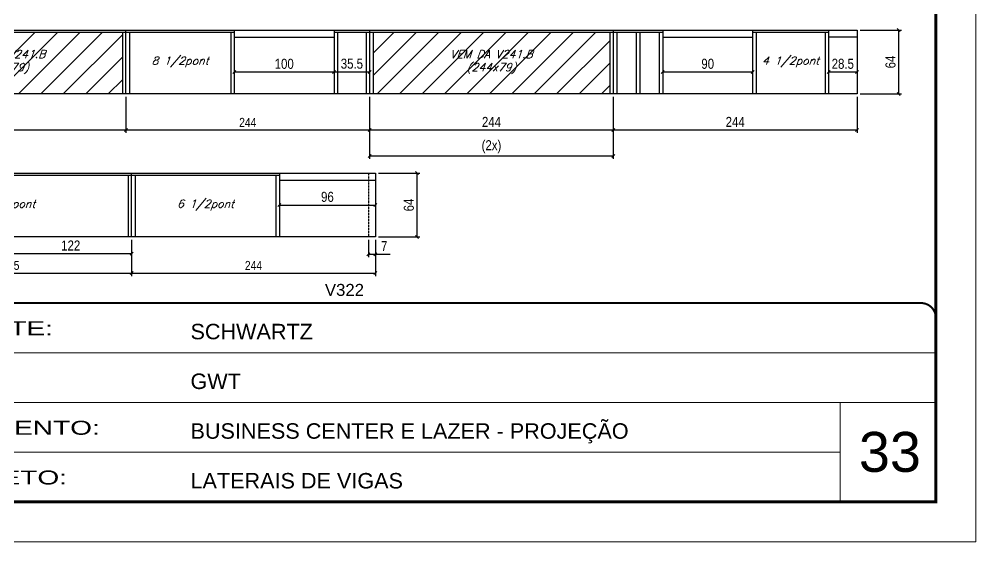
# Model space of a CAD drawing. Extents: x 13154 to 22413, y 1253 to 30260.
# Drawn here: x 13682 to 14639, y 19631 to 20154 of the extents above; entities that cross this region are included whole.
import ezdxf

# ---------------------------------------------------------------- set-up
doc = ezdxf.new("R2010")
doc.units = 0
for name, pattern in [('CONTINUO', [0]), ('DASHED', [0.75, 0.5, -0.25]), ('HIDDEN', [0.375, 0.25, -0.125])]:
    doc.linetypes.add(name, pattern=pattern)
for name, color, linetype in [('5', 5, 'Continuous'), ('COTA', 241, 'Continuous'), ('Painéis', 200, 'Continuous'), ('SARR_2.2x7', 40, 'Continuous'), ('SARR_3.5x7', 81, 'Continuous'), ('texto', 7, 'Continuous')]:
    doc.layers.add(name, color=color, linetype=linetype)
for name, color, linetype, lineweight in [('CARIMBO', 255, 'Continuous', 9), ('Folhas', 255, 'Continuous', 9), ('Hachura', 251, 'Continuous', 9), ('SARRAFO DE PRESSAO', 251, 'DASHED', 9)]:
    doc.layers.add(name, color=color, linetype=linetype, lineweight=lineweight)
doc.styles.add('ARIAL', font='arial.ttf')
doc.styles.add('COTA TECNICA', font='techl___.ttf', dxfattribs={"height": 10})
doc.styles.add('COTA TECNICA-50', font='techl___.ttf', dxfattribs={"height": 9})
doc.styles.add('Romans', font='romans.shx')
doc.styles.get("Standard").update_dxf_attribs({"font": 'arial.ttf'})
doc.styles.add('Tecnologia', font='')
doc.styles.get('Tecnologia').set_extended_font_data('Forgotten Futurist')
doc.dimstyles.new('COTA PAINEL-50', dxfattribs={"dimtxt": 9, "dimasz": 3, "dimexe": 3, "dimexo": 3, "dimgap": 3, "dimtad": 1, "dimdec": 1, "dimzin": 12, "dimdsep": 46, "dimtxsty": 'COTA TECNICA-50', "dimblk1": 'OBLIQUE', "dimblk2": 'OBLIQUE', "dimsah": 1, "dimcen": 0.9, "dimclrd": 4, "dimclre": 4, "dimclrt": 240, "dimadec": 1, "dimazin": 3, "dimtfac": 1, "dimtdec": 1, "dimtmove": 0, "dimatfit": 3, "dimfxl": 1, "dimtolj": 1, "dimtzin": 12, "dimarcsym": 0})
doc.dimstyles.new('PAINEL', dxfattribs={"dimtxt": 10, "dimasz": 3, "dimexe": 3, "dimexo": 3, "dimgap": 3, "dimtad": 1, "dimdec": 1, "dimzin": 12, "dimdsep": 46, "dimtxsty": 'COTA TECNICA', "dimblk1": 'OBLIQUE', "dimblk2": 'OBLIQUE', "dimsah": 1, "dimcen": 0.9, "dimclrd": 4, "dimclre": 4, "dimclrt": 240, "dimadec": 1, "dimazin": 3, "dimtfac": 1, "dimtdec": 1, "dimtmove": 0, "dimatfit": 3, "dimfxl": 1, "dimtolj": 1, "dimtzin": 12, "dimarcsym": 0})

# ---------------------------------------------------------------- blocks, each defined once
blk = doc.blocks.new('9999999999')
at = {"color": 30, "linetype": 'CONTINUO'}
for p, q in [((98564.56, 34379.64), (99583.98, 34379.64)), ((98564.56, 34329.83), (99487.98, 34329.83)), ((99583.98, 34329.83), (99487.98, 34329.83)), ((99487.98, 34329.83), (99487.98, 34230.21)), ((98564.56, 34280.02), (99487.98, 34280.02))]:
    blk.add_line(p, q, dxfattribs=at)
at = {"color": 30, "linetype": 'CONTINUO', "const_width": 2}
blk.add_lwpolyline([(99583.98, 34230.21), (99583.98, 34414.45, 0.414214), (99568.98, 34429.45), (98228.98, 34429.45, 0.414214), (98213.98, 34414.45), (98213.98, 34245.21, 0.414214), (98228.98, 34230.21), (99583.98, 34230.21)], format="xyb", dxfattribs=at)
at = {"layer": 'Folhas'}
blk.add_lwpolyline([(98138.98, 34190.21), (99623.98, 34190.21), (99623.98, 35240.21), (98138.98, 35240.21)], close=True, dxfattribs=at)
at = {"layer": 'Folhas', "color": 30, "const_width": 3}
blk.add_lwpolyline([(98213.98, 34230.21), (99583.98, 34230.21), (99583.98, 35200.21), (98213.98, 35200.21)], close=True, dxfattribs=at)
at = {"color": 7, "linetype": 'Continuous', "ltscale": 5, "style": 'ARIAL'}
for s, height, p in [('SCHWARTZ', 15.483, (98837.68, 34393.13)), ('GWT', 15.483, (98837.68, 34343.32)), ('BUSINESS CENTER E LAZER - PROJEÇÃO', 15.4829, (98837.68, 34293.51)), ('LATERAIS DE VIGAS', 15.4829, (98837.68, 34243.7))]:
    blk.add_text(s, height=height, dxfattribs=at).set_placement(p)
at = {"layer": 'Folhas', "color": 7, "style": 'Tecnologia', "width": 1.5}
for s, p in [('CLIENTE:', (98573.65, 34397.17)), ('PAVIMENTO:', (98573.65, 34297.5)), ('PROJETO:', (98573.65, 34247.69))]:
    blk.add_text(s, height=14, dxfattribs=at).set_placement(p)
blk = doc.blocks.new('_Oblique')
at = {"color": 0, "linetype": 'ByBlock', "lineweight": -2}
blk.add_line((-0.5, -0.5), (0.5, 0.5), dxfattribs=at)
blk = doc.blocks.new('*D24')
at = {"layer": 'COTA', "color": 4, "linetype": 'ByBlock', "lineweight": -2, "transparency": 16777216}
for p, q in [((13544.4, 20076.26), (13544.4, 20040.17)), ((13788.4, 20076.26), (13788.4, 20040.17)), ((13544.4, 20043.17), (13788.4, 20043.17))]:
    blk.add_line(p, q, dxfattribs=at)
at = {"layer": 'Defpoints', "color": 0, "linetype": 'ByBlock', "transparency": 16777216}
for p in [(13544.4, 20079.26), (13788.4, 20079.26), (13788.4, 20043.17)]:
    blk.add_point(p, dxfattribs=at)
at = {"layer": 'COTA', "color": 4, "linetype": 'ByBlock', "lineweight": -2, "transparency": 16777216, "xscale": 3, "yscale": 3, "zscale": 3, "rotation": 180}
blk.add_blockref('_Oblique', (13544.4, 20043.17), dxfattribs=at)
at = {"layer": 'COTA', "color": 4, "linetype": 'ByBlock', "lineweight": -2, "transparency": 16777216, "xscale": 3, "yscale": 3, "zscale": 3}
blk.add_blockref('_Oblique', (13788.4, 20043.17), dxfattribs=at)
at = {"layer": 'COTA', "color": 240, "linetype": 'ByBlock', "transparency": 16777216, "insert": (13666.4, 20050.74), "char_height": 9, "attachment_point": 5, "style": 'COTA TECNICA-50'}
blk.add_mtext('\\A1;244', dxfattribs=at)
blk = doc.blocks.new('*D705')
at = {"layer": 'COTA', "color": 4, "linetype": 'ByBlock', "lineweight": -2, "transparency": 16777216}
for p, q in [((13788.4, 20076.26), (13788.4, 20040.17)), ((14032.4, 20076.26), (14032.4, 20040.17)), ((13788.4, 20043.17), (14032.4, 20043.17))]:
    blk.add_line(p, q, dxfattribs=at)
at = {"layer": 'Defpoints', "color": 0, "linetype": 'ByBlock', "transparency": 16777216}
for p in [(13788.4, 20079.26), (14032.4, 20079.26), (14032.4, 20043.17)]:
    blk.add_point(p, dxfattribs=at)
at = {"layer": 'COTA', "color": 4, "linetype": 'ByBlock', "lineweight": -2, "transparency": 16777216, "xscale": 3, "yscale": 3, "zscale": 3, "rotation": 180}
blk.add_blockref('_Oblique', (13788.4, 20043.17), dxfattribs=at)
at = {"layer": 'COTA', "color": 4, "linetype": 'ByBlock', "lineweight": -2, "transparency": 16777216, "xscale": 3, "yscale": 3, "zscale": 3}
blk.add_blockref('_Oblique', (14032.4, 20043.17), dxfattribs=at)
at = {"layer": 'COTA', "color": 240, "linetype": 'ByBlock', "transparency": 16777216, "insert": (13910.4, 20050.74), "char_height": 9, "attachment_point": 5, "style": 'COTA TECNICA-50'}
blk.add_mtext('\\A1;244', dxfattribs=at)
blk = doc.blocks.new('*D707')
at = {"layer": 'COTA', "color": 4, "linetype": 'ByBlock', "lineweight": -2, "transparency": 16777216}
for p, q in [((14523.4, 20143.26), (14565.07, 20143.26)), ((14562.07, 20143.26), (14562.07, 20079.26)), ((14523.4, 20079.26), (14565.07, 20079.26))]:
    blk.add_line(p, q, dxfattribs=at)
at = {"layer": 'Defpoints', "color": 0, "linetype": 'ByBlock', "transparency": 16777216}
for p in [(14520.4, 20143.26), (14520.4, 20079.26), (14562.07, 20079.26)]:
    blk.add_point(p, dxfattribs=at)
at = {"layer": 'COTA', "color": 4, "linetype": 'ByBlock', "lineweight": -2, "transparency": 16777216, "xscale": 3, "yscale": 3, "zscale": 3}
for p, rotation in [((14562.07, 20143.26), 90), ((14562.07, 20079.26), 270)]:
    blk.add_blockref('_Oblique', p, dxfattribs=dict(at, rotation=rotation))
at = {"layer": 'COTA', "color": 240, "linetype": 'ByBlock', "transparency": 16777216, "insert": (14553.96, 20111.26), "char_height": 10, "attachment_point": 5, "rotation": 90, "style": 'COTA TECNICA'}
blk.add_mtext('\\A1;64', dxfattribs=at)
blk = doc.blocks.new('*D709')
at = {"layer": 'COTA', "color": 4, "linetype": 'ByBlock', "lineweight": -2, "transparency": 16777216}
for p, q in [((14032.4, 20076.26), (14032.4, 20040.17)), ((14276.4, 20076.26), (14276.4, 20040.17)), ((14032.4, 20043.17), (14276.4, 20043.17))]:
    blk.add_line(p, q, dxfattribs=at)
at = {"layer": 'Defpoints', "color": 0, "linetype": 'ByBlock', "transparency": 16777216}
for p in [(14032.4, 20079.26), (14276.4, 20079.26), (14276.4, 20043.17)]:
    blk.add_point(p, dxfattribs=at)
at = {"layer": 'COTA', "color": 4, "linetype": 'ByBlock', "lineweight": -2, "transparency": 16777216, "xscale": 3, "yscale": 3, "zscale": 3, "rotation": 180}
blk.add_blockref('_Oblique', (14032.4, 20043.17), dxfattribs=at)
at = {"layer": 'COTA', "color": 4, "linetype": 'ByBlock', "lineweight": -2, "transparency": 16777216, "xscale": 3, "yscale": 3, "zscale": 3}
blk.add_blockref('_Oblique', (14276.4, 20043.17), dxfattribs=at)
at = {"layer": 'COTA', "color": 240, "linetype": 'ByBlock', "transparency": 16777216, "insert": (14154.4, 20051.24), "char_height": 10, "attachment_point": 5, "style": 'COTA TECNICA'}
blk.add_mtext('\\A1;244', dxfattribs=at)
blk = doc.blocks.new('*D710')
at = {"layer": 'COTA', "color": 4, "linetype": 'ByBlock', "lineweight": -2, "transparency": 16777216}
for p, q in [((14276.4, 20076.26), (14276.4, 20040.17)), ((14520.4, 20076.26), (14520.4, 20040.17)), ((14276.4, 20043.17), (14520.4, 20043.17))]:
    blk.add_line(p, q, dxfattribs=at)
at = {"layer": 'Defpoints', "color": 0, "linetype": 'ByBlock', "transparency": 16777216}
for p in [(14276.4, 20079.26), (14520.4, 20079.26), (14520.4, 20043.17)]:
    blk.add_point(p, dxfattribs=at)
at = {"layer": 'COTA', "color": 4, "linetype": 'ByBlock', "lineweight": -2, "transparency": 16777216, "xscale": 3, "yscale": 3, "zscale": 3, "rotation": 180}
blk.add_blockref('_Oblique', (14276.4, 20043.17), dxfattribs=at)
at = {"layer": 'COTA', "color": 4, "linetype": 'ByBlock', "lineweight": -2, "transparency": 16777216, "xscale": 3, "yscale": 3, "zscale": 3}
blk.add_blockref('_Oblique', (14520.4, 20043.17), dxfattribs=at)
at = {"layer": 'COTA', "color": 240, "linetype": 'ByBlock', "transparency": 16777216, "insert": (14398.4, 20051.24), "char_height": 10, "attachment_point": 5, "style": 'COTA TECNICA'}
blk.add_mtext('\\A1;244', dxfattribs=at)
blk = doc.blocks.new('*D711')
at = {"layer": 'COTA', "color": 4, "linetype": 'ByBlock', "lineweight": -2, "transparency": 16777216}
for p, q in [((14032.4, 20076.26), (14032.4, 20014.16)), ((14276.4, 20076.26), (14276.4, 20014.16)), ((14032.4, 20017.16), (14276.4, 20017.16))]:
    blk.add_line(p, q, dxfattribs=at)
at = {"layer": 'Defpoints', "color": 0, "linetype": 'ByBlock', "transparency": 16777216}
for p in [(14032.4, 20079.26), (14276.4, 20079.26), (14276.4, 20017.16)]:
    blk.add_point(p, dxfattribs=at)
at = {"layer": 'COTA', "color": 4, "linetype": 'ByBlock', "lineweight": -2, "transparency": 16777216, "xscale": 3, "yscale": 3, "zscale": 3, "rotation": 180}
blk.add_blockref('_Oblique', (14032.4, 20017.16), dxfattribs=at)
at = {"layer": 'COTA', "color": 4, "linetype": 'ByBlock', "lineweight": -2, "transparency": 16777216, "xscale": 3, "yscale": 3, "zscale": 3}
blk.add_blockref('_Oblique', (14276.4, 20017.16), dxfattribs=at)
at = {"layer": 'COTA', "color": 240, "linetype": 'ByBlock', "transparency": 16777216, "insert": (14154.4, 20026.39), "char_height": 10, "attachment_point": 5, "style": 'COTA TECNICA'}
blk.add_mtext('\\A1;(2x)', dxfattribs=at)
blk = doc.blocks.new('*D11')
at = {"layer": 'COTA', "color": 4, "linetype": 'ByBlock', "lineweight": -2, "transparency": 16777216}
for p, q in [((13896.9, 20101.28), (13996.9, 20101.28)), ((13896.9, 20099.38), (13896.9, 20098.28)), ((13996.9, 20099.38), (13996.9, 20098.28))]:
    blk.add_line(p, q, dxfattribs=at)
at = {"layer": 'Defpoints', "color": 0, "linetype": 'ByBlock', "transparency": 16777216}
for p in [(13896.9, 20102.38), (13996.9, 20102.38), (13996.9, 20101.28)]:
    blk.add_point(p, dxfattribs=at)
at = {"layer": 'COTA', "color": 4, "linetype": 'ByBlock', "lineweight": -2, "transparency": 16777216, "xscale": 3, "yscale": 3, "zscale": 3, "rotation": 180}
blk.add_blockref('_Oblique', (13896.9, 20101.28), dxfattribs=at)
at = {"layer": 'COTA', "color": 4, "linetype": 'ByBlock', "lineweight": -2, "transparency": 16777216, "xscale": 3, "yscale": 3, "zscale": 3}
blk.add_blockref('_Oblique', (13996.9, 20101.28), dxfattribs=at)
at = {"layer": 'COTA', "color": 240, "linetype": 'ByBlock', "transparency": 16777216, "insert": (13946.9, 20109.38), "char_height": 10, "attachment_point": 5, "style": 'COTA TECNICA'}
blk.add_mtext('\\A1;100', dxfattribs=at)
blk = doc.blocks.new('*D655')
at = {"layer": 'COTA', "color": 4, "linetype": 'ByBlock', "lineweight": -2, "transparency": 16777216}
for p, q in [((14032.4, 20108.26), (14032.4, 20098.28)), ((13996.9, 20101.28), (14032.4, 20101.28)), ((13996.9, 20099.38), (13996.9, 20098.28))]:
    blk.add_line(p, q, dxfattribs=at)
at = {"layer": 'Defpoints', "color": 0, "linetype": 'ByBlock', "transparency": 16777216}
for p in [(14032.4, 20111.26), (13996.9, 20102.38), (14032.4, 20101.28)]:
    blk.add_point(p, dxfattribs=at)
at = {"layer": 'COTA', "color": 4, "linetype": 'ByBlock', "lineweight": -2, "transparency": 16777216, "xscale": 3, "yscale": 3, "zscale": 3, "rotation": 180}
blk.add_blockref('_Oblique', (13996.9, 20101.28), dxfattribs=at)
at = {"layer": 'COTA', "color": 4, "linetype": 'ByBlock', "lineweight": -2, "transparency": 16777216, "xscale": 3, "yscale": 3, "zscale": 3}
blk.add_blockref('_Oblique', (14032.4, 20101.28), dxfattribs=at)
at = {"layer": 'COTA', "color": 240, "linetype": 'ByBlock', "transparency": 16777216, "insert": (14014.65, 20109.5), "char_height": 10, "attachment_point": 5, "style": 'COTA TECNICA'}
blk.add_mtext('\\A1;35.5', dxfattribs=at)
blk = doc.blocks.new('*D12')
at = {"layer": 'COTA', "color": 4, "linetype": 'ByBlock', "lineweight": -2, "transparency": 16777216}
for p, q in [((14325.9, 20101.28), (14415.9, 20101.28)), ((14325.9, 20099.38), (14325.9, 20098.28)), ((14415.9, 20099.38), (14415.9, 20098.28))]:
    blk.add_line(p, q, dxfattribs=at)
at = {"layer": 'Defpoints', "color": 0, "linetype": 'ByBlock', "transparency": 16777216}
for p in [(14325.9, 20102.38), (14415.9, 20102.38), (14415.9, 20101.28)]:
    blk.add_point(p, dxfattribs=at)
at = {"layer": 'COTA', "color": 4, "linetype": 'ByBlock', "lineweight": -2, "transparency": 16777216, "xscale": 3, "yscale": 3, "zscale": 3, "rotation": 180}
blk.add_blockref('_Oblique', (14325.9, 20101.28), dxfattribs=at)
at = {"layer": 'COTA', "color": 4, "linetype": 'ByBlock', "lineweight": -2, "transparency": 16777216, "xscale": 3, "yscale": 3, "zscale": 3}
blk.add_blockref('_Oblique', (14415.9, 20101.28), dxfattribs=at)
at = {"layer": 'COTA', "color": 240, "linetype": 'ByBlock', "transparency": 16777216, "insert": (14370.9, 20109.41), "char_height": 10, "attachment_point": 5, "style": 'COTA TECNICA'}
blk.add_mtext('\\A1;90', dxfattribs=at)
blk = doc.blocks.new('*D656')
at = {"layer": 'COTA', "color": 4, "linetype": 'ByBlock', "lineweight": -2, "transparency": 16777216}
for p, q in [((14491.9, 20108.26), (14491.9, 20098.28)), ((14520.4, 20108.26), (14520.4, 20098.28)), ((14491.9, 20101.28), (14520.4, 20101.28))]:
    blk.add_line(p, q, dxfattribs=at)
at = {"layer": 'Defpoints', "color": 0, "linetype": 'ByBlock', "transparency": 16777216}
for p in [(14491.9, 20111.26), (14520.4, 20111.26), (14520.4, 20101.28)]:
    blk.add_point(p, dxfattribs=at)
at = {"layer": 'COTA', "color": 4, "linetype": 'ByBlock', "lineweight": -2, "transparency": 16777216, "xscale": 3, "yscale": 3, "zscale": 3, "rotation": 180}
blk.add_blockref('_Oblique', (14491.9, 20101.28), dxfattribs=at)
at = {"layer": 'COTA', "color": 4, "linetype": 'ByBlock', "lineweight": -2, "transparency": 16777216, "xscale": 3, "yscale": 3, "zscale": 3}
blk.add_blockref('_Oblique', (14520.4, 20101.28), dxfattribs=at)
at = {"layer": 'COTA', "color": 240, "linetype": 'ByBlock', "transparency": 16777216, "insert": (14506.15, 20109.41), "char_height": 10, "attachment_point": 5, "style": 'COTA TECNICA'}
blk.add_mtext('\\A1;28.5', dxfattribs=at)
blk = doc.blocks.new('*D13')
at = {"layer": 'COTA', "color": 4, "linetype": 'ByBlock', "lineweight": -2, "transparency": 16777216}
for p, q in [((13543.66, 19932.98), (13543.66, 19896.89)), ((13794.16, 19932.98), (13794.16, 19896.89)), ((13543.66, 19899.89), (13794.16, 19899.89))]:
    blk.add_line(p, q, dxfattribs=at)
at = {"layer": 'Defpoints', "color": 0, "linetype": 'ByBlock', "transparency": 16777216}
for p in [(13543.66, 19935.98), (13794.16, 19935.98), (13794.16, 19899.89)]:
    blk.add_point(p, dxfattribs=at)
at = {"layer": 'COTA', "color": 4, "linetype": 'ByBlock', "lineweight": -2, "transparency": 16777216, "xscale": 3, "yscale": 3, "zscale": 3, "rotation": 180}
blk.add_blockref('_Oblique', (13543.66, 19899.89), dxfattribs=at)
at = {"layer": 'COTA', "color": 4, "linetype": 'ByBlock', "lineweight": -2, "transparency": 16777216, "xscale": 3, "yscale": 3, "zscale": 3}
blk.add_blockref('_Oblique', (13794.16, 19899.89), dxfattribs=at)
at = {"layer": 'COTA', "color": 240, "linetype": 'ByBlock', "transparency": 16777216, "insert": (13668.91, 19907.49), "char_height": 9, "attachment_point": 5, "style": 'COTA TECNICA-50'}
blk.add_mtext('\\A1;250.5', dxfattribs=at)
blk = doc.blocks.new('*D657')
at = {"layer": 'COTA', "color": 4, "linetype": 'ByBlock', "lineweight": -2, "transparency": 16777216}
for p, q in [((13794.16, 19932.98), (13794.16, 19896.89)), ((14038.16, 19932.98), (14038.16, 19896.89)), ((13794.16, 19899.89), (14038.16, 19899.89))]:
    blk.add_line(p, q, dxfattribs=at)
at = {"layer": 'Defpoints', "color": 0, "linetype": 'ByBlock', "transparency": 16777216}
for p in [(13794.16, 19935.98), (14038.16, 19935.98), (14038.16, 19899.89)]:
    blk.add_point(p, dxfattribs=at)
at = {"layer": 'COTA', "color": 4, "linetype": 'ByBlock', "lineweight": -2, "transparency": 16777216, "xscale": 3, "yscale": 3, "zscale": 3, "rotation": 180}
blk.add_blockref('_Oblique', (13794.16, 19899.89), dxfattribs=at)
at = {"layer": 'COTA', "color": 4, "linetype": 'ByBlock', "lineweight": -2, "transparency": 16777216, "xscale": 3, "yscale": 3, "zscale": 3}
blk.add_blockref('_Oblique', (14038.16, 19899.89), dxfattribs=at)
at = {"layer": 'COTA', "color": 240, "linetype": 'ByBlock', "transparency": 16777216, "insert": (13916.16, 19907.46), "char_height": 9, "attachment_point": 5, "style": 'COTA TECNICA-50'}
blk.add_mtext('\\A1;244', dxfattribs=at)
blk = doc.blocks.new('*D659')
at = {"layer": 'COTA', "color": 4, "linetype": 'ByBlock', "lineweight": -2, "transparency": 16777216}
for p, q in [((14041.16, 19999.98), (14082.83, 19999.98)), ((14079.83, 19999.98), (14079.83, 19935.98)), ((14041.16, 19935.98), (14082.83, 19935.98))]:
    blk.add_line(p, q, dxfattribs=at)
at = {"layer": 'Defpoints', "color": 0, "linetype": 'ByBlock', "transparency": 16777216}
for p in [(14038.16, 19999.98), (14038.16, 19935.98), (14079.83, 19935.98)]:
    blk.add_point(p, dxfattribs=at)
at = {"layer": 'COTA', "color": 4, "linetype": 'ByBlock', "lineweight": -2, "transparency": 16777216, "xscale": 3, "yscale": 3, "zscale": 3}
for p, rotation in [((14079.83, 19999.98), 90), ((14079.83, 19935.98), 270)]:
    blk.add_blockref('_Oblique', p, dxfattribs=dict(at, rotation=rotation))
at = {"layer": 'COTA', "color": 240, "linetype": 'ByBlock', "transparency": 16777216, "insert": (14071.72, 19967.98), "char_height": 10, "attachment_point": 5, "rotation": 90, "style": 'COTA TECNICA'}
blk.add_mtext('\\A1;64', dxfattribs=at)
blk = doc.blocks.new('*D662')
at = {"layer": 'COTA', "color": 4, "linetype": 'ByBlock', "lineweight": -2, "transparency": 16777216}
for p, q in [((13672.16, 19932.98), (13672.16, 19916.36)), ((13794.16, 19932.98), (13794.16, 19916.36)), ((13672.16, 19919.36), (13794.16, 19919.36))]:
    blk.add_line(p, q, dxfattribs=at)
at = {"layer": 'Defpoints', "color": 0, "linetype": 'ByBlock', "transparency": 16777216}
for p in [(13672.16, 19935.98), (13794.16, 19935.98), (13794.16, 19919.36)]:
    blk.add_point(p, dxfattribs=at)
at = {"layer": 'COTA', "color": 4, "linetype": 'ByBlock', "lineweight": -2, "transparency": 16777216, "xscale": 3, "yscale": 3, "zscale": 3, "rotation": 180}
blk.add_blockref('_Oblique', (13672.16, 19919.36), dxfattribs=at)
at = {"layer": 'COTA', "color": 4, "linetype": 'ByBlock', "lineweight": -2, "transparency": 16777216, "xscale": 3, "yscale": 3, "zscale": 3}
blk.add_blockref('_Oblique', (13794.16, 19919.36), dxfattribs=at)
at = {"layer": 'COTA', "color": 240, "linetype": 'ByBlock', "transparency": 16777216, "insert": (13733.16, 19927.42), "char_height": 10, "attachment_point": 5, "style": 'COTA TECNICA'}
blk.add_mtext('\\A1;122', dxfattribs=at)
blk = doc.blocks.new('*D663')
at = {"layer": 'COTA', "color": 4, "linetype": 'ByBlock', "lineweight": -2, "transparency": 16777216}
for p, q in [((14031.16, 19932.98), (14031.16, 19915.76)), ((14038.16, 19932.98), (14038.16, 19915.76)), ((14031.16, 19918.76), (14038.16, 19918.76)), ((14038.16, 19918.76), (14052.89, 19918.76))]:
    blk.add_line(p, q, dxfattribs=at)
at = {"layer": 'Defpoints', "color": 0, "linetype": 'ByBlock', "transparency": 16777216}
for p in [(14031.16, 19935.98), (14038.16, 19935.98), (14038.16, 19918.76)]:
    blk.add_point(p, dxfattribs=at)
at = {"layer": 'COTA', "color": 4, "linetype": 'ByBlock', "lineweight": -2, "transparency": 16777216, "xscale": 3, "yscale": 3, "zscale": 3, "rotation": 180}
blk.add_blockref('_Oblique', (14031.16, 19918.76), dxfattribs=at)
at = {"layer": 'COTA', "color": 4, "linetype": 'ByBlock', "lineweight": -2, "transparency": 16777216, "xscale": 3, "yscale": 3, "zscale": 3}
blk.add_blockref('_Oblique', (14038.16, 19918.76), dxfattribs=at)
at = {"layer": 'COTA', "color": 240, "linetype": 'ByBlock', "transparency": 16777216, "insert": (14047.03, 19926.84), "char_height": 10, "attachment_point": 5, "style": 'COTA TECNICA'}
blk.add_mtext('\\A1;7', dxfattribs=at)
blk = doc.blocks.new('*D664')
at = {"layer": 'COTA', "color": 4, "linetype": 'ByBlock', "lineweight": -2, "transparency": 16777216}
for p, q in [((13942.16, 19970.98), (13942.16, 19970.98)), ((13942.16, 19967.98), (14038.16, 19967.98))]:
    blk.add_line(p, q, dxfattribs=at)
at = {"layer": 'Defpoints', "color": 0, "linetype": 'ByBlock', "transparency": 16777216}
for p in [(13942.16, 19967.98), (14038.16, 19967.98), (14038.16, 19967.98)]:
    blk.add_point(p, dxfattribs=at)
at = {"layer": 'COTA', "color": 4, "linetype": 'ByBlock', "lineweight": -2, "transparency": 16777216, "xscale": 3, "yscale": 3, "zscale": 3, "rotation": 180}
blk.add_blockref('_Oblique', (13942.16, 19967.98), dxfattribs=at)
at = {"layer": 'COTA', "color": 4, "linetype": 'ByBlock', "lineweight": -2, "transparency": 16777216, "xscale": 3, "yscale": 3, "zscale": 3}
blk.add_blockref('_Oblique', (14038.16, 19967.98), dxfattribs=at)
at = {"layer": 'COTA', "color": 240, "linetype": 'ByBlock', "transparency": 16777216, "insert": (13990.16, 19976.11), "char_height": 10, "attachment_point": 5, "style": 'COTA TECNICA'}
blk.add_mtext('\\A1;96', dxfattribs=at)

msp = doc.modelspace()

# ---------------------------------------------------------------- hatches: boundary and pattern name
at = {"layer": 'Hachura', "linetype": 'ByBlock'}
h = msp.add_hatch(dxfattribs=at)
h.set_pattern_fill('ANSI31', color=256, scale=5)
h.paths.add_polyline_path([(13540.9, 20079.26), (13540.9, 20141.06), (13369.9, 20141.06), (13369.9, 20079.26)])
h.paths.add_polyline_path([(13784.9, 20079.26), (13784.9, 20141.06), (13547.9, 20141.06), (13547.9, 20079.26)])
h.paths.add_polyline_path([(14272.9, 20079.26), (14272.9, 20141.06), (14035.9, 20141.06), (14035.9, 20079.26)])

# ---------------------------------------------------------------- linework, layer by layer
at = {"layer": 'Painéis', "linetype": 'Continuous'}
for p, q in [((13300.4, 20143.26), (14520.4, 20143.26)), ((13788.4, 20079.26), (13788.4, 20143.26)), ((14032.4, 20143.26), (14032.4, 20079.26)), ((14276.4, 20143.26), (14276.4, 20079.26)), ((14520.4, 20143.26), (14520.4, 20079.26)), ((14520.4, 20079.26), (13300.4, 20079.26)), ((13299.66, 19999.98), (14038.16, 19999.98)), ((13794.16, 19935.98), (13794.16, 19999.98)), ((14038.16, 19999.98), (14038.16, 19935.98)), ((14038.16, 19935.98), (13299.66, 19935.98))]:
    msp.add_line(p, q, dxfattribs=at)
at = {"layer": 'SARR_2.2x7', "linetype": 'Continuous'}
for p, q in [((13544.4, 20141.06), (13788.4, 20141.06)), ((13788.4, 20141.06), (13896.9, 20141.06)), ((13896.9, 20136.26), (13996.9, 20136.26)), ((13996.9, 20141.06), (14032.4, 20141.06)), ((14032.4, 20141.06), (14276.4, 20141.06)), ((14276.4, 20141.06), (14325.9, 20141.06)), ((14325.9, 20136.26), (14415.9, 20136.26)), ((14415.9, 20141.06), (14491.9, 20141.06)), ((14520.4, 20136.26), (14491.9, 20136.26)), ((13543.66, 19997.78), (13794.16, 19997.78)), ((13794.16, 19997.78), (13942.16, 19997.78)), ((13942.16, 19992.98), (14038.16, 19992.98))]:
    msp.add_line(p, q, dxfattribs=at)
at = {"layer": 'SARR_2.2x7', "linetype": 'HIDDEN'}
msp.add_line((14031.16, 19999.98), (14031.16, 19935.98), dxfattribs=at)
at = {"layer": 'SARR_3.5x7'}
for p, q in [((13784.9, 20141.06), (13784.9, 20079.26)), ((13791.9, 20141.06), (13791.9, 20079.26)), ((13893.4, 20141.06), (13893.4, 20079.26)), ((13896.9, 20143.26), (13896.9, 20079.26)), ((13996.9, 20143.26), (13996.9, 20079.26)), ((14000.4, 20141.06), (14000.4, 20079.26)), ((14028.9, 20141.06), (14028.9, 20079.26)), ((14035.9, 20141.06), (14035.9, 20079.26)), ((14272.9, 20141.06), (14272.9, 20079.26)), ((14279.9, 20141.06), (14279.9, 20079.26)), ((14299.34, 20141.06), (14299.34, 20079.26)), ((14302.84, 20141.06), (14302.84, 20079.26)), ((14322.4, 20141.06), (14322.4, 20079.26)), ((14325.9, 20143.26), (14325.9, 20079.26)), ((14415.9, 20143.26), (14415.9, 20079.26)), ((14419.4, 20141.06), (14419.4, 20079.26)), ((14488.4, 20141.06), (14488.4, 20079.26)), ((14491.9, 20143.26), (14491.9, 20079.26)), ((13790.66, 19997.78), (13790.66, 19935.98)), ((13797.66, 19997.78), (13797.66, 19935.98)), ((13938.66, 19997.78), (13938.66, 19935.98)), ((13942.16, 19999.98), (13942.16, 19935.98))]:
    msp.add_line(p, q, dxfattribs=at)

# ---------------------------------------------------------------- block references
at = {"layer": 'SARRAFO DE PRESSAO', "color": 6, "linetype": 'ByBlock'}
msp.add_blockref('9999999999', (-84984.6, -14559.63), dxfattribs=at)

# ---------------------------------------------------------------- texts
at = {"layer": '5', "linetype": 'Continuous'}
msp.add_text('V322', height=12, rotation=0.00004, dxfattribs=at).set_placement((13987.65, 19876.99))
at = {"layer": 'CARIMBO', "style": 'ARIAL'}
msp.add_text('33', height=40, dxfattribs=at).set_placement((14522.24, 19700.72))
at = {"layer": 'texto', "color": 2, "char_height": 8, "attachment_point": 5, "style": 'Romans'}
for s, insert in [('{\\Q19;\\C256;VEM DA V241.B\\P(244x79)}', (13666.4, 20111.26)), ('{\\Q19;\\C256;8 1/2pont}', (13842.65, 20111.26)), ('{\\Q19;\\C256;VEM DA V241.B\\P(244x79)}', (14154.4, 20111.26)), ('{\\Q19;\\C256;4 1/2pont}', (14453.9, 20111.26)), ('{\\Q19;\\C256;9 1/2pont}', (13669.16, 19967.98)), ('{\\Q19;\\C256;6 1/2pont}', (13868.16, 19967.98))]:
    msp.add_mtext(s, dxfattribs=dict(at, insert=insert))

# ---------------------------------------------------------------- dimensions: what is measured, and where the dimension line sits
at = {"layer": 'COTA', "linetype": 'ByBlock'}
for base, p1, p2, picture, middle in [((14562.07, 20079.26), (14520.4, 20143.26), (14520.4, 20079.26), '*D707', (14553.96, 20111.26)), ((14079.83, 19935.98), (14038.16, 19999.98), (14038.16, 19935.98), '*D659', (14071.72, 19967.98))]:
    dim = msp.add_linear_dim(base=base, p1=p1, p2=p2, angle=90, dimstyle='PAINEL', dxfattribs=at)
    dim.commit()
    dim.dimension.update_dxf_attribs({"geometry": picture, "text_midpoint": middle})
for base, p1, p2, picture, middle in [((13996.9, 20101.28), (13896.9, 20102.38), (13996.9, 20102.38), '*D11', (13946.9, 20109.38)), ((14415.9, 20101.28), (14325.9, 20102.38), (14415.9, 20102.38), '*D12', (14370.9, 20109.41)), ((14276.4, 20043.17), (14032.4, 20079.26), (14276.4, 20079.26), '*D709', (14154.4, 20051.24)), ((14520.4, 20043.17), (14276.4, 20079.26), (14520.4, 20079.26), '*D710', (14398.4, 20051.24)), ((14038.16, 19967.98), (13942.16, 19967.98), (14038.16, 19967.98), '*D664', (13990.16, 19976.11)), ((14038.16, 19918.76), (14031.16, 19935.98), (14038.16, 19935.98), '*D663', (14047.03, 19926.84))]:
    dim = msp.add_linear_dim(base=base, p1=p1, p2=p2, dimstyle='PAINEL', dxfattribs=at)
    dim.commit()
    dim.dimension.update_dxf_attribs({"geometry": picture, "text_midpoint": middle})
for base, p1, p2, dimstyle, override, picture, middle in [((14032.4, 20101.28), (13996.9, 20102.38), (14032.4, 20111.26), 'PAINEL', {"dimtmove": 1}, '*D655', (14014.65, 20109.5)), ((14032.4, 20043.17), (13788.4, 20079.26), (14032.4, 20079.26), 'COTA PAINEL-50', {"dimarcsym": 1}, '*D705', (13910.4, 20050.74)), ((13794.16, 19919.36), (13672.16, 19935.98), (13794.16, 19935.98), 'PAINEL', {"dimtmove": 1}, '*D662', (13733.16, 19927.42)), ((14038.16, 19899.89), (13794.16, 19935.98), (14038.16, 19935.98), 'COTA PAINEL-50', {"dimarcsym": 1}, '*D657', (13916.16, 19907.46))]:
    dim = msp.add_linear_dim(base=base, p1=p1, p2=p2, dimstyle=dimstyle, override=override, dxfattribs=at)
    dim.commit()
    dim.dimension.update_dxf_attribs({"geometry": picture, "text_midpoint": middle})
dim = msp.add_linear_dim(base=(14520.4, 20101.28), p1=(14491.9, 20111.26), p2=(14520.4, 20111.26), dimstyle='PAINEL', dxfattribs=at)
dim.commit()
dim.dimension.update_dxf_attribs({"geometry": '*D656', "text_midpoint": (14506.15, 20101.28), "dimtype": 160})
for base, p1, p2, picture, middle in [((13788.4, 20043.17), (13544.4, 20079.26), (13788.4, 20079.26), '*D24', (13666.4, 20050.74)), ((13794.16, 19899.89), (13543.66, 19935.98), (13794.16, 19935.98), '*D13', (13668.91, 19907.49))]:
    dim = msp.add_linear_dim(base=base, p1=p1, p2=p2, angle=180, dimstyle='COTA PAINEL-50', override={"dimarcsym": 1}, dxfattribs=at)
    dim.commit()
    dim.dimension.update_dxf_attribs({"geometry": picture, "text_midpoint": middle})
dim = msp.add_linear_dim(base=(14276.4, 20017.16), p1=(14032.4, 20079.26), p2=(14276.4, 20079.26), text='(2x)', dimstyle='PAINEL', dxfattribs=at)
dim.commit()
dim.dimension.update_dxf_attribs({"geometry": '*D711', "text_midpoint": (14154.4, 20026.39)})

doc.saveas('drawing.dxf')
